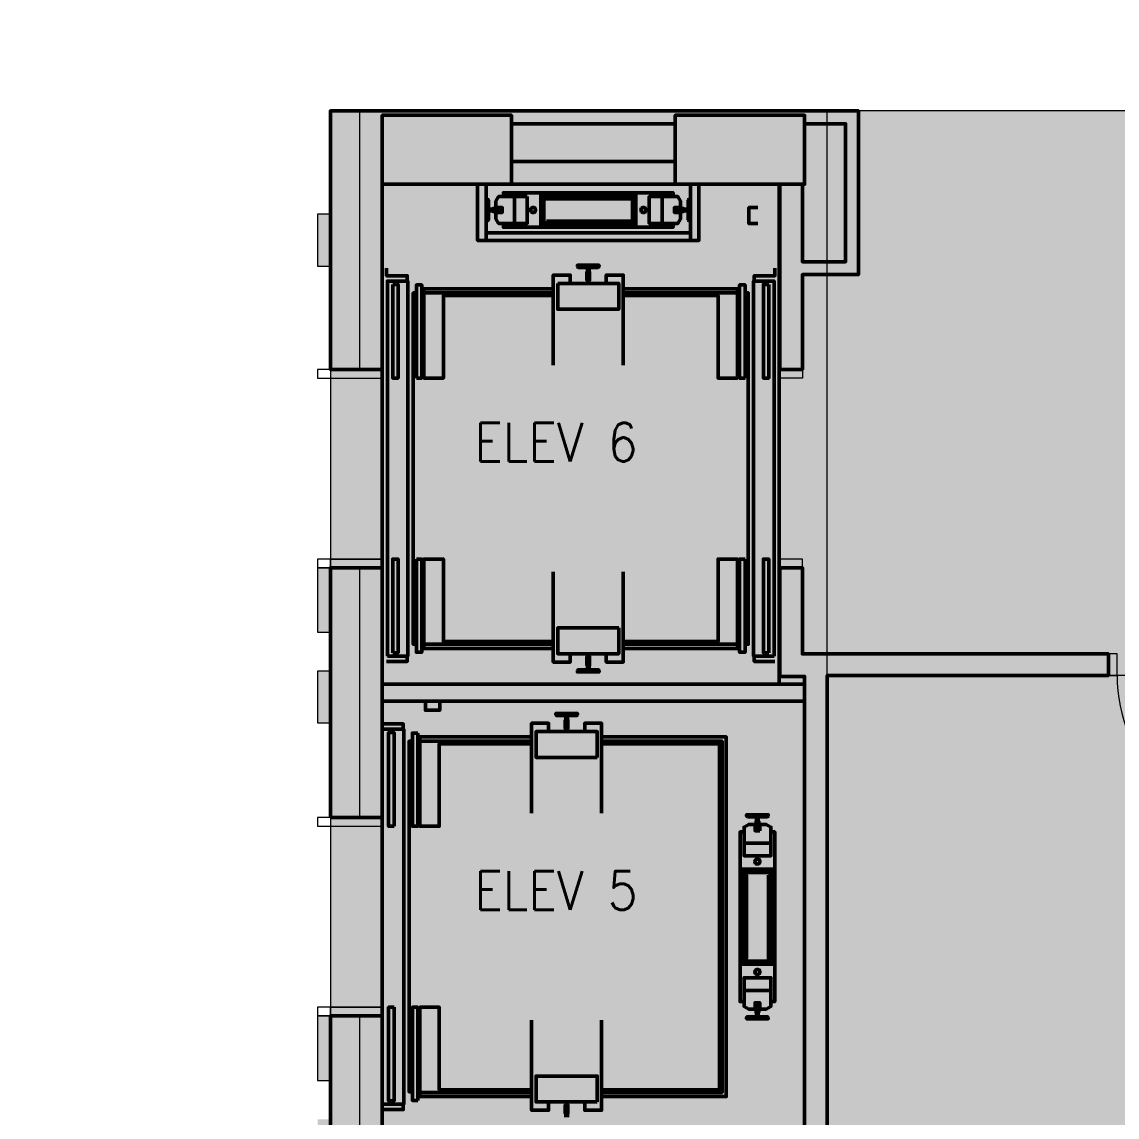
# Model space of a CAD drawing. Header units: inches. Extents: x 842 to 2283, y -57 to 1824.
# Drawn here: x 1096.3 to 1350.4, y 718.5 to 972.6 of the extents above; entities that cross this region are included whole.
import ezdxf

# ---------------------------------------------------------------- set-up
doc = ezdxf.new("R2010")
doc.units = ezdxf.units.IN
doc.header["$MEASUREMENT"] = 0
for name, color, linetype, lineweight in [('A-DETL-GENF', 92, 'Continuous', 9), ('A-DETL-THIN', 151, 'Continuous', 9), ('Orbis - Background_dwg', 8, 'Continuous', 9), ('Orbis_AR$0$TI_Grid_E957150$0$S-11-COLS-CONC', 50, 'Continuous', 50), ('Orbis_BB$0$A-Door-Exst', 7, 'Continuous', 9), ('Orbis_BB$0$A-Wall-Exst', 7, 'Continuous', 9), ('Orbis_BB$0$TI_ARCH-02_E957150$0$A-Anno-Note96', 10, 'Continuous', 20), ('Orbis_BB$0$TI_ARCH-02_E957150$0$A-Door', 250, 'Continuous', 13), ('Orbis_BB$0$TI_Grid_E957150$0$S-02-COLS-CONC', 50, 'Continuous', 50), ('Orbis_BB$0$TI_Grid_E957150$0$S-04-COLS-CONC', 50, 'Continuous', 50), ('Orbis_BB$0$TI_Grid_E957150$0$S-05-COLS-CONC', 50, 'Continuous', 50), ('Orbis_BB$0$TI_Grid_E957150$0$S-06-COLS-CONC', 50, 'Continuous', 50), ('Orbis_BB$0$TI_Grid_E957150$0$S-07-COLS-CONC', 50, 'Continuous', 50), ('Orbis_BB$0$TI_Grid_E957150$0$S-08-COLS-CONC', 50, 'Continuous', 50), ('Orbis_BB$0$TI_Grid_E957150$0$S-09-COLS-CONC', 50, 'Continuous', 50), ('Orbis_BB$0$TI_Grid_E957150$0$S-11-COLS-CONC', 50, 'Continuous', 50), ('Orbis_BB$0$TI_Grid_E957150$0$S-12-COLS-CONC', 50, 'Continuous', 50), ('Orbis_BB$0$TI_Grid_E957150$0$S-13-COLS-CONC', 50, 'Continuous', 50), ('Orbis_BB$0$TI_Grid_E957150$0$S-13-COLS-CONC-PATT', 10, 'Continuous', 20), ('Orbis_BB$0$TI_Grid_E957150$0$S-14-COLS-CONC', 50, 'Continuous', 50), ('Orbis_BB$0$TI_Grid_E957150$0$S-P1-COLS-CONC', 50, 'Continuous', 50), ('Orbis_BB$0$TI_Grid_E957150$0$S-P4-COLS-CONC', 50, 'Continuous', 50)]:
    doc.layers.add(name, color=color, linetype=linetype, lineweight=lineweight)
doc.layers.add('Orbis_BB$0$TI_ARCH-02_E957150$0$A-Door-NPLT', color=250, linetype='Continuous', lineweight=13, plot=False)
doc.styles.add('romans', font='romans__.ttf', dxfattribs={"width": 0.9, "height": 9})

# ---------------------------------------------------------------- blocks, each defined once
blk = doc.blocks.new('Orbis - Background_dwg__U12-7347693-Level XX  CONSTRUCTION')
at = {"layer": 'Orbis_BB$0$TI_Grid_E957150$0$S-13-COLS-CONC-PATT', "lineweight": 50}
blk.add_hatch(color=50, dxfattribs=at).paths.add_polyline_path([(11986.16, 1740.91), (11986.16, 1756.91), (11956.16, 1756.91), (11956.16, 1740.91), (11985.66, 1740.91)], flags=0)
at = {"layer": 'Orbis_BB$0$TI_Grid_E957150$0$S-13-COLS-CONC', "flags": 128}
blk.add_lwpolyline([(11986.16, 1756.91), (11956.16, 1756.91), (11956.16, 1740.91), (11986.16, 1740.91)], close=True, dxfattribs=at)
blk = doc.blocks.new('Orbis - Background_dwg__U17-7347698-Level XX  CONSTRUCTION')
at = {"layer": 'Orbis_BB$0$TI_Grid_E957150$0$S-13-COLS-CONC-PATT', "lineweight": 50}
blk.add_hatch(color=50, dxfattribs=at).paths.add_polyline_path([(11899.19, 1740.91), (11918.16, 1740.92), (11918.16, 1756.91), (11888.16, 1756.91), (11888.16, 1740.91), (11888.82, 1740.91)], flags=0)
at = {"layer": 'Orbis_BB$0$TI_Grid_E957150$0$S-13-COLS-CONC', "flags": 128}
blk.add_lwpolyline([(11918.16, 1740.91), (11888.16, 1740.91), (11888.16, 1756.91), (11918.16, 1756.91)], close=True, dxfattribs=at)
blk = doc.blocks.new('Orbis - Background_dwg__U39-7347720-Level XX  CONSTRUCTION')
at = {"layer": 'Orbis_BB$0$TI_Grid_E957150$0$S-12-COLS-CONC', "flags": 128}
blk.add_lwpolyline([(11918.16, 1740.91), (11888.16, 1740.91), (11888.16, 1756.91), (11918.16, 1756.91)], close=True, dxfattribs=at)
blk = doc.blocks.new('Orbis - Background_dwg__U40-7347721-Level XX  CONSTRUCTION')
at = {"layer": 'Orbis_BB$0$TI_Grid_E957150$0$S-12-COLS-CONC', "flags": 128}
blk.add_lwpolyline([(11986.16, 1740.91), (11956.16, 1740.91), (11956.16, 1756.91), (11986.16, 1756.91)], close=True, dxfattribs=at)
blk = doc.blocks.new('Orbis - Background_dwg_Orbis_BB-7347761-Level XX  CONSTRUCTION')
at = {"layer": 'Orbis_BB$0$A-Wall-Exst'}
h = blk.add_hatch(color=256, dxfattribs=at)
h.paths.add_polyline_path([(12382.66, 1399.92), (12382.66, 1516.42), (12382.6, 1516.42), (12382.6, 1399.92)], flags=0)
h.paths.add_polyline_path([(11882.91, 1399.92), (11882.91, 1402.92), (11888.16, 1402.92), (11888.16, 1443.92), (11873.16, 1443.92), (11873.16, 1428.92), (11876.16, 1428.92), (11876.16, 1399.92)], flags=0)
h.paths.add_polyline_path([(12204.66, 1404.92), (12205.91, 1404.92), (12205.91, 1512.91), (12097.41, 1512.91), (12097.41, 1404.92), (12200.66, 1404.92)], flags=0)
h.paths.add_polyline_path([(12377.72, 1404.92), (12377.72, 1703.29), (12382.6, 1703.29), (12382.6, 1691.42), (12382.66, 1691.42), (12382.66, 1757.92), (12261.66, 1757.92), (12261.66, 1752.92), (12377.66, 1752.92), (12377.66, 1404.92)], flags=0)
h.paths.add_polyline_path([(11991.41, 1404.92), (11991.41, 1626.92), (12056.66, 1626.92), (12056.66, 1631.92), (11985.66, 1631.92), (11985.66, 1651.92), (11980.41, 1651.92), (11980.41, 1626.67), (11986.16, 1626.67), (11986.16, 1404.92)], flags=0)
h.paths.add_polyline_path([(12102.66, 1405.17), (12102.66, 1507.66), (12200.66, 1507.66), (12200.66, 1405.17), (12196.59, 1405.17)], flags=0)
h.paths.add_polyline_path([(11956.16, 1411.66), (11956.16, 1416.91), (11918.16, 1416.91), (11918.16, 1411.66)], flags=0)
h.paths.add_polyline_path([(11888.16, 1489.92), (11888.16, 1547.92), (11873.16, 1547.92), (11873.16, 1532.92), (11876.16, 1532.92), (11876.16, 1523.92), (11873.16, 1523.92), (11873.16, 1511.92), (11876.16, 1511.92), (11876.16, 1489.92), (11882.91, 1489.92)], flags=0)
h.paths.add_polyline_path([(12382.6, 1519.42), (12382.66, 1519.42), (12382.66, 1640.42), (12382.6, 1640.42), (12382.6, 1523.92)], flags=0)
h.paths.add_polyline_path([(12188.1, 1536.67), (12200.66, 1536.67), (12200.66, 1542.91), (12204.66, 1542.91), (12204.66, 1722.91), (12200.66, 1722.91), (12200.66, 1752.92), (12221.66, 1752.92), (12221.66, 1757.92), (12196.66, 1757.92), (12196.66, 1751.92), (12198.66, 1751.92), (12198.66, 1541.92), (12104.66, 1541.92), (12104.66, 1751.92), (12156.66, 1751.92), (12156.66, 1757.92), (12085.66, 1757.92), (12085.66, 1719.93), (12098.66, 1719.93), (12098.66, 1631.92), (12096.66, 1631.92), (12096.66, 1626.92), (12098.66, 1626.92), (12098.66, 1542.91), (12102.66, 1542.91), (12102.66, 1536.67), (12175.83, 1536.67)], flags=0)
h.paths.add_polyline_path([(11879.25, 1593.92), (11888.16, 1593.92), (11888.16, 1651.92), (11873.16, 1651.92), (11873.16, 1636.92), (11876.16, 1636.92), (11876.16, 1627.92), (11873.16, 1627.92), (11873.16, 1615.92), (11876.16, 1615.92), (11876.16, 1593.92)], flags=0)
h.paths.add_polyline_path([(12382.66, 1643.42), (12382.66, 1684.42), (12382.6, 1684.42), (12382.6, 1643.42)], flags=0)
h.paths.add_polyline_path([(11877.29, 1697.92), (11888.16, 1697.92), (11888.16, 1756.91), (11918.16, 1756.91), (11918.16, 1754.92), (11956.16, 1754.92), (11956.16, 1756.91), (11986.16, 1756.91), (11986.16, 1754.92), (11995.66, 1754.92), (11995.66, 1722.93), (11985.66, 1722.93), (11985.66, 1740.91), (11980.41, 1740.91), (11980.41, 1697.92), (11985.66, 1697.92), (11985.66, 1719.93), (11998.66, 1719.93), (11998.66, 1757.92), (11876.16, 1757.92), (11876.16, 1733.92), (11873.16, 1733.92), (11873.16, 1721.92), (11876.16, 1721.92), (11876.16, 1697.92)], flags=0)
h.paths.add_polyline_path([(12098.66, 1722.91), (12088.66, 1722.93), (12088.66, 1754.92), (12102.66, 1754.92), (12102.64, 1722.91), (12102.42, 1722.91)], flags=0)
h.paths.add_polyline_path([(11918.16, 1740.92), (11956.16, 1740.92), (11956.16, 1746.17), (11918.16, 1746.17)], flags=0)
at = {"layer": 'Orbis_AR$0$TI_Grid_E957150$0$S-11-COLS-CONC'}
for p, q in [((11912.29, 1740.91), (11912.29, 1727.85)), ((11959.66, 1740.91), (11959.66, 1727.85)), ((11924.95, 1738.46), (11946.99, 1738.46)), ((11925.8, 1738.26), (11925.8, 1738.46)), ((11926.11, 1738.26), (11926.11, 1738.46)), ((11945.83, 1738.26), (11945.83, 1738.46)), ((11946.15, 1738.26), (11946.15, 1738.46)), ((11912.79, 1735.29), (11912.79, 1737.23)), ((11926.27, 1738.07), (11945.64, 1738.07)), ((11959.16, 1735.29), (11959.16, 1737.23)), ((11912.79, 1732.61), (11912.79, 1734.54)), ((11959.16, 1732.61), (11959.16, 1734.54)), ((11924.95, 1731.38), (11946.99, 1731.38)), ((11925.8, 1731.38), (11925.8, 1731.57)), ((11926.11, 1731.38), (11926.11, 1731.57)), ((11926.27, 1731.77), (11945.64, 1731.77)), ((11945.83, 1731.38), (11945.83, 1731.57)), ((11946.15, 1731.38), (11946.15, 1731.57)), ((11959.66, 1729.66), (11912.29, 1729.66)), ((11933.47, 1721.92), (11933.47, 1722.06)), ((11935.6, 1721.6), (11933.66, 1721.6)), ((11938.29, 1721.6), (11936.35, 1721.6)), ((11935.66, 1718.64), (11935.66, 1720.35)), ((11936.29, 1720.35), (11936.29, 1718.64)), ((11927.85, 1715.66), (11897.86, 1715.66)), ((11971.09, 1715.66), (11944.1, 1715.66)), ((11897.86, 1634.17), (11927.85, 1634.17)), ((11944.1, 1634.17), (11971.09, 1634.17)), ((11935.6, 1628.24), (11933.66, 1628.24)), ((11938.29, 1628.24), (11936.35, 1628.24)), ((11986.16, 1620.92), (11888.16, 1620.92)), ((11928.46, 1618.06), (11928.46, 1617.92)), ((11928.65, 1617.6), (11930.58, 1617.6)), ((11931.33, 1617.6), (11933.27, 1617.6)), ((11933.46, 1617.92), (11933.46, 1618.06)), ((11896.41, 1611.66), (11922.83, 1611.66)), ((11972.91, 1594.1), (11974.85, 1594.1)), ((11975.6, 1594.1), (11977.53, 1594.1)), ((11971.68, 1559.9), (11971.68, 1581.94)), ((11971.68, 1581.09), (11971.88, 1581.09)), ((11971.68, 1580.78), (11971.88, 1580.78)), ((11978.57, 1581.09), (11978.76, 1581.09)), ((11978.57, 1580.78), (11978.76, 1580.78)), ((11978.76, 1559.9), (11978.76, 1581.94)), ((11972.07, 1561.21), (11972.07, 1580.58)), ((11978.37, 1561.21), (11978.37, 1580.58)), ((11971.68, 1561.06), (11971.88, 1561.06)), ((11971.68, 1560.74), (11971.88, 1560.74)), ((11978.57, 1561.06), (11978.76, 1561.06)), ((11978.57, 1560.74), (11978.76, 1560.74)), ((11972.91, 1547.73), (11974.85, 1547.73)), ((11975.6, 1547.73), (11977.53, 1547.73)), ((11922.83, 1530.17), (11896.41, 1530.17))]:
    blk.add_line(p, q, dxfattribs=at)
at = {"layer": 'Orbis_AR$0$TI_Grid_E957150$0$S-11-COLS-CONC', "flags": 128}
for points in [[(11980.29, 1624.92), (11980.29, 1740.91), (11888.16, 1740.91), (11888.16, 1416.91), (11986.16, 1416.91), (11986.16, 1624.92), (11888.16, 1624.92)], [(11961.66, 1740.91), (11961.66, 1727.85), (11910.29, 1727.85), (11910.29, 1740.91)], [(11924.95, 1738.93), (11916.29, 1738.93), (11916.29, 1738.03)], [(11924.95, 1730.9), (11924.95, 1738.93), (11946.99, 1738.93), (11946.99, 1730.9)], [(11955.65, 1738.03), (11955.65, 1738.93), (11946.99, 1738.93)], [(11912.6, 1737.42), (11912.29, 1737.42), (11912.29, 1732.42), (11912.6, 1732.42)], [(11918.67, 1738.03), (11915.16, 1738.03), (11914.53, 1736.94), (11914.53, 1735.47), (11916.03, 1735.47), (11916.03, 1734.37), (11914.53, 1734.37), (11914.53, 1732.9), (11915.16, 1731.81), (11918.67, 1731.81), (11921.82, 1731.81), (11921.82, 1738.03)], [(11918.67, 1731.81), (11918.86, 1732.01), (11918.86, 1737.83), (11918.67, 1738.03), (11921.82, 1738.03)], [(11953.28, 1738.03), (11956.78, 1738.03), (11957.41, 1736.94), (11957.41, 1735.47), (11955.96, 1735.47), (11955.96, 1734.37), (11957.41, 1734.37), (11957.41, 1732.9), (11956.78, 1731.81), (11953.28, 1731.81), (11950.13, 1731.81), (11950.13, 1738.03), (11953.28, 1738.03), (11953.08, 1737.83), (11953.08, 1732.01), (11953.28, 1731.81)], [(11959.35, 1737.42), (11959.66, 1737.42), (11959.66, 1732.42), (11959.35, 1732.42)], [(11912.98, 1734.73), (11913.82, 1734.73), (11913.82, 1734.61), (11915.79, 1734.61), (11915.79, 1735.23), (11915.79, 1734.61)], [(11915.79, 1735.23), (11913.82, 1735.23), (11913.82, 1735.11), (11912.98, 1735.11)], [(11956.16, 1735.23), (11956.16, 1734.61), (11956.16, 1735.23), (11958.13, 1735.23), (11958.13, 1735.11), (11958.97, 1735.11)], [(11958.97, 1734.73), (11958.13, 1734.73), (11958.13, 1734.61), (11956.16, 1734.61)], [(11975.34, 1735.49), (11973.23, 1735.49), (11973.23, 1731.76), (11975.34, 1731.76)], [(11916.29, 1731.81), (11916.29, 1730.9), (11955.65, 1730.9), (11955.65, 1731.81)], [(11893.98, 1718.42), (11893.98, 1719.67), (11889.17, 1719.67), (11889.17, 1721.42)], [(11933.47, 1721.78), (11933.47, 1722.1), (11938.47, 1722.1), (11938.47, 1721.78)], [(11936.16, 1721.41), (11936.16, 1720.57), (11936.29, 1720.57), (11936.29, 1718.6), (11935.66, 1718.6), (11935.66, 1720.57), (11935.79, 1720.57), (11935.79, 1721.41)], [(11974.47, 1718.42), (11974.47, 1719.67), (11979.28, 1719.67), (11979.28, 1721.42)], [(11927.85, 1698.92), (11927.85, 1719.82), (11931.79, 1719.82), (11931.79, 1717.88)], [(11944.1, 1698.92), (11944.1, 1719.82), (11940.16, 1719.82), (11940.16, 1717.88)], [(11896.11, 1634.17), (11895.36, 1634.17), (11895.36, 1715.66), (11896.11, 1715.66)], [(11927.85, 1716.66), (11897.86, 1716.66), (11897.86, 1695.92), (11902.36, 1695.92), (11902.36, 1715.07), (11927.85, 1715.07)], [(11944.1, 1716.66), (11970.59, 1716.66), (11970.59, 1695.92), (11966.09, 1695.92), (11966.09, 1715.07), (11944.11, 1715.07)], [(11972.34, 1634.17), (11973.09, 1634.17), (11973.09, 1715.66), (11972.34, 1715.66)], [(11927.85, 1634.76), (11902.36, 1634.76), (11902.36, 1653.92), (11897.86, 1653.92), (11897.86, 1633.17), (11927.85, 1633.17)], [(11944.11, 1634.76), (11966.09, 1634.76), (11966.09, 1653.92), (11970.59, 1653.92), (11970.59, 1633.17), (11944.1, 1633.17)], [(11931.79, 1631.96), (11931.79, 1630.01), (11927.85, 1630.01), (11927.85, 1650.92)], [(11944.1, 1650.92), (11944.1, 1630.01), (11940.16, 1630.01), (11940.16, 1631.96)], [(11893.98, 1631.42), (11893.98, 1630.17), (11889.17, 1630.17)], [(11936.16, 1628.42), (11936.16, 1629.27), (11936.29, 1629.27), (11936.29, 1631.24), (11935.66, 1631.24), (11935.66, 1629.27), (11935.79, 1629.27), (11935.79, 1628.42)], [(11974.47, 1631.42), (11974.47, 1630.17), (11979.28, 1630.17)], [(11933.47, 1628.05), (11933.47, 1627.74), (11938.47, 1627.74), (11938.47, 1628.05)], [(11901.52, 1620.89), (11901.52, 1618.85), (11898.18, 1618.85), (11898.18, 1620.89)], [(11933.46, 1617.78), (11933.46, 1618.1), (11928.46, 1618.1), (11928.46, 1617.78)], [(11930.77, 1617.41), (11930.77, 1616.57), (11930.65, 1616.57), (11930.65, 1614.6), (11931.27, 1614.6), (11931.27, 1616.57), (11931.15, 1616.57), (11931.15, 1617.41)], [(11888.22, 1615.67), (11893.04, 1615.67), (11893.04, 1614.42)], [(11888.41, 1614.42), (11893.16, 1614.42), (11893.16, 1527.42), (11888.41, 1527.42)], [(11926.77, 1613.88), (11926.77, 1615.82), (11922.83, 1615.82), (11922.83, 1594.92)], [(11935.15, 1613.88), (11935.15, 1615.82), (11939.08, 1615.82), (11939.08, 1594.92)], [(11895.16, 1530.29), (11894.41, 1530.29), (11894.41, 1611.66), (11895.16, 1611.66)], [(11922.83, 1612.66), (11896.91, 1612.66), (11896.91, 1591.92), (11901.41, 1591.92), (11901.41, 1611.07), (11922.83, 1611.07)], [(11939.08, 1612.66), (11968, 1612.66), (11968, 1529.17), (11939.08, 1529.17)], [(11939.08, 1611.66), (11967, 1611.66), (11967, 1530.17), (11939.08, 1530.17)], [(11939.08, 1611.07), (11966.41, 1611.07), (11966.41, 1530.76), (11939.08, 1530.76)], [(11977.72, 1594.29), (11977.72, 1594.6), (11972.72, 1594.6), (11972.72, 1594.29)], [(11975.03, 1593.91), (11975.03, 1593.07), (11974.91, 1593.07), (11974.91, 1591.1), (11975.53, 1591.1), (11974.91, 1591.1)], [(11975.53, 1591.1), (11975.53, 1593.07), (11975.41, 1593.07), (11975.41, 1593.91)], [(11972.11, 1551.24), (11971.21, 1551.24), (11971.21, 1590.6), (11972.11, 1590.6)], [(11978.33, 1590.6), (11979.24, 1590.6), (11979.24, 1581.94)], [(11972.11, 1588.22), (11972.31, 1588.03), (11978.13, 1588.03), (11978.33, 1588.22)], [(11979.24, 1559.9), (11979.24, 1581.94), (11971.21, 1581.94)], [(11977.78, 1580.58), (11978.57, 1580.58), (11978.57, 1581.17), (11971.88, 1581.17), (11971.88, 1580.58), (11972.66, 1580.58), (11972.66, 1561.21), (11971.88, 1561.21)], [(11971.88, 1561.21), (11971.88, 1560.62), (11978.57, 1560.62), (11978.57, 1561.21), (11977.78, 1561.21), (11977.78, 1580.58)], [(11971.21, 1559.9), (11979.24, 1559.9), (11979.24, 1551.24), (11978.33, 1551.24)], [(11978.33, 1553.61), (11978.13, 1553.81), (11972.31, 1553.81), (11972.11, 1553.61), (11972.11, 1556.76), (11978.33, 1556.76), (11978.33, 1553.61), (11978.33, 1550.11), (11977.24, 1549.48), (11975.77, 1549.48), (11975.77, 1550.97), (11974.67, 1550.97), (11974.67, 1549.48), (11973.2, 1549.48), (11972.11, 1550.11), (11972.11, 1553.61)], [(11975.53, 1550.73), (11974.91, 1550.73), (11975.53, 1550.73), (11975.53, 1548.76), (11975.41, 1548.76), (11975.41, 1547.92)], [(11975.03, 1547.92), (11975.03, 1548.76), (11974.91, 1548.76), (11974.91, 1550.73)], [(11922.83, 1530.76), (11901.41, 1530.76), (11901.41, 1549.92), (11896.91, 1549.92), (11896.91, 1529.17), (11922.83, 1529.17)], [(11926.77, 1527.96), (11926.77, 1526.01), (11922.83, 1526.01), (11922.83, 1546.92)], [(11935.15, 1527.96), (11935.15, 1526.01), (11939.08, 1526.01), (11939.08, 1546.92)], [(11977.72, 1547.54), (11977.72, 1547.23), (11972.72, 1547.23), (11972.72, 1547.54)], [(11888.22, 1526.17), (11893.04, 1526.17), (11893.04, 1527.42)], [(11930.77, 1524.42), (11930.77, 1525.27), (11930.65, 1525.27), (11930.65, 1527.24), (11931.27, 1527.24), (11931.27, 1525.27), (11931.15, 1525.27), (11931.15, 1524.42)]]:
    blk.add_lwpolyline(points, dxfattribs=at)
for points in [[(11926.27, 1732.36), (11945.64, 1732.36), (11945.64, 1731.57), (11946.23, 1731.57), (11946.23, 1738.26), (11945.64, 1738.26), (11945.64, 1737.48), (11926.27, 1737.48), (11926.27, 1738.26), (11925.68, 1738.26), (11925.68, 1731.57), (11926.27, 1731.57)], [(11889.36, 1631.42), (11889.36, 1718.42), (11894.11, 1718.42), (11894.11, 1631.42)], [(11979.09, 1631.42), (11979.09, 1718.42), (11974.34, 1718.42), (11974.34, 1631.42)], [(11890.61, 1717.67), (11890.61, 1695.92), (11891.86, 1695.92), (11891.86, 1717.67)], [(11896.11, 1695.92), (11896.11, 1717.54), (11897.36, 1717.54), (11897.36, 1695.92)], [(11928.89, 1717.88), (11928.89, 1711.88), (11943.06, 1711.88), (11943.06, 1717.88)], [(11972.34, 1695.92), (11972.34, 1717.54), (11971.09, 1717.54), (11971.09, 1695.92)], [(11977.84, 1717.67), (11977.84, 1695.92), (11976.59, 1695.92), (11976.59, 1717.67)], [(11890.61, 1632.17), (11890.61, 1653.92), (11891.86, 1653.92), (11891.86, 1632.17)], [(11896.11, 1653.92), (11896.11, 1632.29), (11897.36, 1632.29), (11897.36, 1653.92)], [(11972.34, 1653.92), (11972.34, 1632.29), (11971.09, 1632.29), (11971.09, 1653.92)], [(11977.84, 1632.17), (11977.84, 1653.92), (11976.59, 1653.92), (11976.59, 1632.17)], [(11943.06, 1637.96), (11928.89, 1637.96), (11928.89, 1631.96), (11943.06, 1631.96)], [(11938.04, 1607.88), (11923.87, 1607.88), (11923.87, 1613.88), (11938.04, 1613.88)], [(11890.91, 1591.92), (11890.91, 1613.67), (11889.66, 1613.67), (11889.66, 1591.92)], [(11896.41, 1613.54), (11896.41, 1591.92), (11895.16, 1591.92), (11895.16, 1613.54)], [(11975.77, 1590.86), (11974.67, 1590.86), (11974.67, 1592.36), (11973.2, 1592.36), (11972.11, 1591.73), (11972.11, 1588.22), (11972.11, 1585.07), (11978.33, 1585.07), (11978.33, 1588.22), (11978.33, 1591.73), (11977.24, 1592.36), (11975.77, 1592.36)], [(11890.91, 1549.92), (11890.91, 1528.17), (11889.66, 1528.17), (11889.66, 1549.92)], [(11896.41, 1528.29), (11896.41, 1549.92), (11895.16, 1549.92), (11895.16, 1528.29)], [(11938.04, 1527.96), (11923.87, 1527.96), (11923.87, 1533.96), (11938.04, 1533.96)]]:
    blk.add_lwpolyline(points, close=True, dxfattribs=at)
at = {"layer": 'Orbis_AR$0$TI_Grid_E957150$0$S-11-COLS-CONC'}
for centre in [(11923.18, 1734.92), (11948.77, 1734.92), (11975.22, 1583.71), (11975.22, 1558.12)]:
    blk.add_circle(centre, 0.59, dxfattribs=at)
for centre, start, end in [((11912.6, 1737.23), 0, 90), ((11959.35, 1737.23), 90, 180), ((11912.98, 1735.29), 180, 270), ((11912.98, 1734.54), 90, 180), ((11958.97, 1735.29), 270, 0), ((11958.97, 1734.54), 0, 90), ((11912.6, 1732.61), 270, 0), ((11959.35, 1732.61), 180, 270), ((11933.66, 1721.78), 180, 270), ((11935.6, 1721.41), 0, 90), ((11936.35, 1721.41), 90, 180), ((11938.29, 1721.78), 270, 0), ((11933.66, 1628.05), 90, 180), ((11935.6, 1628.42), 270, 0), ((11936.35, 1628.42), 180, 270), ((11938.29, 1628.05), 0, 90), ((11928.65, 1617.78), 180, 270), ((11930.58, 1617.41), 0, 90), ((11931.33, 1617.41), 90, 180), ((11933.27, 1617.78), 270, 0), ((11972.91, 1594.29), 180, 270), ((11974.85, 1593.91), 0, 90), ((11975.6, 1593.91), 90, 180), ((11977.53, 1594.29), 270, 0), ((11972.91, 1547.54), 90, 180), ((11974.85, 1547.92), 270, 0), ((11975.6, 1547.92), 180, 270), ((11977.53, 1547.54), 0, 90)]:
    blk.add_arc(centre, 0.187, start, end, dxfattribs=at)
at = {"layer": 'Orbis_BB$0$A-Door-Exst', "color": 250, "lineweight": 13, "flags": 128}
blk.add_lwpolyline([(12058.66, 1631.92), (12056.66, 1631.92), (12056.66, 1626.92), (12058.66, 1626.92)], close=True, dxfattribs=at)
at = {"layer": 'Orbis_BB$0$A-Door-Exst', "color": 250, "lineweight": 13}
blk.add_arc((12094.66, 1626.92), 36, 180, 225, dxfattribs=at)
at = {"layer": 'Orbis_BB$0$A-Wall-Exst', "color": 250, "lineweight": 13}
for p, q in [((11882.91, 1757.92), (11882.91, 1697.92)), ((11882.91, 1651.92), (11882.91, 1593.92)), ((11882.91, 1547.92), (11882.91, 1489.92))]:
    blk.add_line(p, q, dxfattribs=at)
at = {"layer": 'Orbis_BB$0$A-Wall-Exst', "color": 50, "lineweight": 50, "flags": 128}
for points in [[(11980.41, 1719.93), (11980.41, 1697.92), (11985.66, 1697.92), (11985.66, 1719.93), (11998.66, 1719.93), (11998.66, 1757.92), (11876.16, 1757.92), (11876.16, 1697.92), (11888.16, 1697.92), (11888.16, 1754.92), (11888.16, 1756.91), (11918.16, 1756.91), (11918.16, 1754.92), (11956.16, 1754.92), (11956.16, 1756.91), (11986.16, 1756.91), (11986.16, 1754.92), (11995.66, 1754.92), (11995.66, 1722.93), (11985.66, 1722.93), (11985.66, 1740.91), (11980.41, 1740.91)], [(11956.16, 1740.92), (11956.16, 1746.17), (11918.16, 1746.17), (11918.16, 1740.92)], [(11876.16, 1593.92), (11888.16, 1593.92), (11888.16, 1651.92), (11876.16, 1651.92)], [(11888.16, 1547.92), (11876.16, 1547.92), (11876.16, 1489.92), (11888.16, 1489.92)]]:
    blk.add_lwpolyline(points, close=True, dxfattribs=at)
at = {"layer": 'Orbis_BB$0$A-Wall-Exst', "flags": 128}
for points in [[(11876.16, 1733.92), (11873.16, 1733.92), (11873.16, 1721.92), (11876.16, 1721.92)], [(11876.16, 1651.92), (11873.16, 1651.92), (11873.16, 1636.92), (11876.16, 1636.92)], [(11876.16, 1627.92), (11873.16, 1627.92), (11873.16, 1615.92), (11876.16, 1615.92)], [(11876.16, 1547.92), (11873.16, 1547.92), (11873.16, 1532.92), (11876.16, 1532.92)]]:
    blk.add_lwpolyline(points, dxfattribs=at)
at = {"layer": 'Orbis_BB$0$A-Wall-Exst', "color": 50, "lineweight": 50, "flags": 128}
blk.add_lwpolyline([(11991.41, 1404.92), (11991.41, 1626.92), (12056.66, 1626.92), (12056.66, 1631.92), (11986.16, 1631.92), (11985.66, 1631.92), (11985.66, 1651.92), (11980.41, 1651.92), (11980.41, 1626.67), (11986.16, 1626.67), (11986.16, 1404.92)], dxfattribs=at)
at = {"layer": 'Orbis_BB$0$TI_ARCH-02_E957150$0$A-Door', "flags": 128}
for points in [[(11888.16, 1697.92), (11873.16, 1697.92), (11873.16, 1695.92), (11888.16, 1695.92)], [(11980.41, 1695.92), (11980.41, 1697.92), (11985.66, 1697.92), (11985.66, 1695.92)], [(11888.16, 1653.92), (11873.16, 1653.92), (11873.16, 1651.92), (11888.16, 1651.92)], [(11980.41, 1653.92), (11980.41, 1651.92), (11985.66, 1651.92), (11985.66, 1653.92)], [(11888.16, 1593.92), (11873.16, 1593.92), (11873.16, 1591.92), (11888.16, 1591.92)], [(11888.16, 1549.92), (11873.16, 1549.92), (11873.16, 1547.92), (11888.16, 1547.92)]]:
    blk.add_lwpolyline(points, close=True, dxfattribs=at)
at = {"layer": 'Orbis_BB$0$TI_ARCH-02_E957150$0$A-Door-NPLT', "flags": 128}
for points in [[(11888.16, 1695.92), (11888.16, 1697.92), (11876.16, 1697.92), (11876.16, 1695.92), (11888.16, 1695.92), (11888.16, 1697.92), (11876.16, 1697.92), (11876.16, 1695.92)], [(11888.16, 1653.92), (11888.16, 1651.92), (11876.16, 1651.92), (11876.16, 1653.92), (11888.16, 1653.92), (11888.16, 1651.92), (11876.16, 1651.92), (11876.16, 1653.92)], [(11888.16, 1591.92), (11888.16, 1593.92), (11876.16, 1593.92), (11876.16, 1591.92)], [(11888.16, 1549.92), (11888.16, 1547.92), (11876.16, 1547.92), (11876.16, 1549.92)]]:
    blk.add_lwpolyline(points, close=True, dxfattribs=at)
at = {"layer": 'Orbis_BB$0$TI_Grid_E957150$0$S-02-COLS-CONC', "flags": 128}
for points in [[(11918.16, 1756.91), (11888.16, 1756.91), (11888.16, 1740.91), (11918.16, 1740.91)], [(11986.16, 1756.91), (11956.16, 1756.91), (11956.16, 1740.91), (11986.16, 1740.91)]]:
    blk.add_lwpolyline(points, close=True, dxfattribs=at)
at = {"layer": 'Orbis_BB$0$TI_Grid_E957150$0$S-04-COLS-CONC', "flags": 128}
for points in [[(11918.16, 1756.91), (11888.16, 1756.91), (11888.16, 1740.91), (11918.16, 1740.91)], [(11986.16, 1756.91), (11956.16, 1756.91), (11956.16, 1740.91), (11986.16, 1740.91)]]:
    blk.add_lwpolyline(points, close=True, dxfattribs=at)
at = {"layer": 'Orbis_BB$0$TI_Grid_E957150$0$S-05-COLS-CONC', "flags": 128}
for points in [[(11918.16, 1756.91), (11888.16, 1756.91), (11888.16, 1740.91), (11918.16, 1740.91)], [(11986.16, 1756.91), (11956.16, 1756.91), (11956.16, 1740.91), (11986.16, 1740.91)]]:
    blk.add_lwpolyline(points, close=True, dxfattribs=at)
at = {"layer": 'Orbis_BB$0$TI_Grid_E957150$0$S-06-COLS-CONC', "flags": 128}
for points in [[(11918.16, 1740.91), (11888.16, 1740.91), (11888.16, 1756.91), (11918.16, 1756.91)], [(11986.16, 1740.91), (11956.16, 1740.91), (11956.16, 1756.91), (11986.16, 1756.91)]]:
    blk.add_lwpolyline(points, close=True, dxfattribs=at)
at = {"layer": 'Orbis_BB$0$TI_Grid_E957150$0$S-07-COLS-CONC', "flags": 128}
for points in [[(11918.16, 1756.91), (11888.16, 1756.91), (11888.16, 1740.91), (11918.16, 1740.91)], [(11986.16, 1756.91), (11956.16, 1756.91), (11956.16, 1740.91), (11986.16, 1740.91)]]:
    blk.add_lwpolyline(points, close=True, dxfattribs=at)
at = {"layer": 'Orbis_BB$0$TI_Grid_E957150$0$S-08-COLS-CONC', "flags": 128}
for points in [[(11918.16, 1740.91), (11888.16, 1740.91), (11888.16, 1756.91), (11918.16, 1756.91)], [(11986.16, 1740.91), (11956.16, 1740.91), (11956.16, 1756.91), (11986.16, 1756.91)]]:
    blk.add_lwpolyline(points, close=True, dxfattribs=at)
at = {"layer": 'Orbis_BB$0$TI_Grid_E957150$0$S-09-COLS-CONC', "flags": 128}
for points in [[(11918.16, 1756.91), (11888.16, 1756.91), (11888.16, 1740.91), (11918.16, 1740.91)], [(11986.16, 1756.91), (11956.16, 1756.91), (11956.16, 1740.91), (11986.16, 1740.91)]]:
    blk.add_lwpolyline(points, close=True, dxfattribs=at)
at = {"layer": 'Orbis_BB$0$TI_Grid_E957150$0$S-11-COLS-CONC', "flags": 128}
for points in [[(11918.16, 1740.91), (11888.16, 1740.91), (11888.16, 1756.91), (11918.16, 1756.91)], [(11986.16, 1740.91), (11956.16, 1740.91), (11956.16, 1756.91), (11986.16, 1756.91)]]:
    blk.add_lwpolyline(points, close=True, dxfattribs=at)
at = {"layer": 'Orbis_BB$0$TI_Grid_E957150$0$S-14-COLS-CONC', "flags": 128}
blk.add_lwpolyline([(11918.16, 1756.91), (11888.16, 1756.91), (11888.16, 1740.91), (11918.16, 1740.91)], close=True, dxfattribs=at)
at = {"layer": 'Orbis_BB$0$TI_Grid_E957150$0$S-P1-COLS-CONC', "flags": 128}
for points in [[(11918.16, 1756.91), (11888.16, 1756.91), (11888.16, 1740.91), (11918.16, 1740.91)], [(11986.16, 1756.91), (11956.16, 1756.91), (11956.16, 1740.91), (11986.16, 1740.91)]]:
    blk.add_lwpolyline(points, close=True, dxfattribs=at)
at = {"layer": 'Orbis_BB$0$TI_Grid_E957150$0$S-P4-COLS-CONC', "flags": 128}
for points in [[(11918.16, 1756.91), (11888.16, 1756.91), (11888.16, 1740.91), (11918.16, 1740.91)], [(11986.16, 1756.91), (11956.16, 1756.91), (11956.16, 1740.91), (11986.16, 1740.91)]]:
    blk.add_lwpolyline(points, close=True, dxfattribs=at)
for name in ['Orbis - Background_dwg__U17-7347698-Level XX  CONSTRUCTION', 'Orbis - Background_dwg__U39-7347720-Level XX  CONSTRUCTION', 'Orbis - Background_dwg__U12-7347693-Level XX  CONSTRUCTION', 'Orbis - Background_dwg__U40-7347721-Level XX  CONSTRUCTION']:
    blk.add_blockref(name, (0, 0))
at = {"layer": 'Orbis_BB$0$TI_ARCH-02_E957150$0$A-Anno-Note96', "color": 7, "char_height": 9, "width": 52.2178, "attachment_point": 1, "line_spacing_factor": 0.983083, "style": 'romans'}
for s, insert in [('ELEV 6', (11909.59, 1685.53)), ('ELEV 5', (11909.59, 1581.53))]:
    blk.add_mtext(s, dxfattribs=dict(at, insert=insert))
blk = doc.blocks.new('Orbis - Background_dwg-7329766-Level XX  CONSTRUCTION')
blk.add_blockref('Orbis - Background_dwg_Orbis_BB-7347761-Level XX  CONSTRUCTION', (-10708.29, -805.94))

msp = doc.modelspace()

# ---------------------------------------------------------------- hatches: boundary and pattern name
at = {"layer": 'A-DETL-GENF'}
h = msp.add_hatch(color=9, dxfattribs=at)
h.paths.add_polyline_path([(1688, -9.77), (2180.09, -9.77), (2180.09, 282.04), (2178.37, 282.04), (2178.37, 269.98), (2160.37, 269.98), (2160.37, 281.98), (2145.5, 281.98), (2145.5, 222.1), (2148.37, 222.1), (2148.37, 48.98), (1645.98, 48.98), (1645.98, 56.98), (1645.87, 56.98), (1645.87, 67.98), (1645.98, 67.98), (1645.98, 68.19), (1645.71, 68.23), (1643.24, 68.89), (1642.84, 69.08), (1642.63, 69.12), (1642.36, 69.3), (1640.87, 69.99), (1639.47, 70.98), (1636.37, 70.98), (1636.37, 74.07), (1635.38, 75.48), (1634.68, 76.98), (1634.51, 77.24), (1634.47, 77.43), (1634.27, 77.85), (1633.6, 80.38), (1633.38, 83.07), (1633.6, 85.59), (1634.27, 88.11), (1635.38, 90.48), (1636.37, 91.9), (1636.37, 94.98), (1639.44, 94.98), (1640.87, 95.97), (1643.24, 97.08), (1645.98, 97.86), (1645.98, 97.98), (1645.87, 97.98), (1645.87, 207.29), (1645.98, 207.29), (1645.98, 208.97), (1636.37, 208.97), (1636.37, 239.19), (1645.87, 239.19), (1645.87, 593.98), (1179.62, 593.98), (1179.62, 528.98), (842.21, 528.98), (842.21, -9.77), (1603.42, -9.77)], flags=0)
h.paths.add_polyline_path([(1439.37, 58.98), (1435.75, 59.1), (1357.37, 59.1), (1357.37, 54.98), (1402.37, 54.98), (1402.37, 58.98), (1435.75, 58.98)], flags=0)
h.paths.add_polyline_path([(1350.37, 47.98), (1350.37, 122.98), (1361, 122.98), (1361, 62.73), (1439.37, 62.73), (1439.37, 51.98), (1409.37, 51.98), (1409.37, 47.98), (1357.37, 47.98)], flags=0)
h.paths.add_polyline_path([(928.37, 67.98), (928.24, 68), (925.84, 68.21), (923.32, 68.89), (922.97, 69.05), (922.63, 69.12), (922.17, 69.42), (920.95, 69.99), (919.55, 70.98), (916.37, 70.98), (916.37, 74.18), (915.46, 75.48), (914.94, 76.59), (914.49, 77.34), (914.35, 77.85), (913.68, 80.38), (913.45, 82.58), (913.39, 83.07), (913.51, 83.68), (913.68, 85.59), (914.51, 88.72), (914.92, 89.32), (915.46, 90.48), (916.37, 91.79), (916.37, 94.98), (919.52, 94.98), (920.95, 95.97), (922.25, 96.58), (922.63, 96.83), (922.91, 96.89), (923.32, 97.08), (925.84, 97.76), (928.54, 97.98), (931.05, 97.76), (933.58, 97.08), (935.95, 95.97), (937.37, 94.98), (940.37, 94.98), (940.37, 92.01), (941.44, 90.48), (942.54, 88.11), (943.22, 85.59), (943.45, 82.98), (943.22, 80.38), (942.54, 77.85), (941.44, 75.48), (940.37, 73.96), (940.37, 70.98), (937.35, 70.98), (935.95, 69.99), (933.58, 68.89), (931.05, 68.21), (928.41, 67.98)], flags=0)
h.paths.add_polyline_path([(1288.37, 67.98), (1288.3, 67.99), (1285.77, 68.21), (1283.24, 68.89), (1282.84, 69.08), (1282.63, 69.12), (1282.36, 69.3), (1280.87, 69.99), (1279.47, 70.98), (1276.37, 70.98), (1276.37, 74.07), (1275.38, 75.48), (1274.68, 76.98), (1274.51, 77.24), (1274.47, 77.43), (1274.27, 77.85), (1273.6, 80.38), (1273.38, 83.07), (1273.6, 85.59), (1274.27, 88.11), (1275.38, 90.48), (1276.37, 91.9), (1276.37, 94.98), (1279.44, 94.98), (1280.87, 95.97), (1283.24, 97.08), (1285.77, 97.76), (1288.46, 97.98), (1290.97, 97.76), (1293.5, 97.08), (1295.87, 95.97), (1297.3, 94.98), (1300.37, 94.98), (1300.37, 91.9), (1301.36, 90.48), (1302.47, 88.11), (1303.14, 85.59), (1303.37, 82.97), (1303.14, 80.38), (1302.47, 77.85), (1302.27, 77.43), (1302.23, 77.24), (1302.06, 76.98), (1301.36, 75.48), (1300.37, 74.07), (1300.37, 70.98), (1297.27, 70.98), (1295.87, 69.99), (1294.38, 69.3), (1294.11, 69.12), (1293.9, 69.08), (1293.5, 68.89), (1290.97, 68.21), (1288.41, 67.98)], flags=0)
h.paths.add_polyline_path([(940.37, 208.97), (916.37, 208.97), (916.37, 209.19), (916.15, 209.19), (916.15, 239.19), (940.15, 239.19), (940.15, 238.97), (940.37, 238.97), (940.37, 214.97)], flags=0)
h.paths.add_polyline_path([(1288.06, 208.97), (1276.37, 208.97), (1276.37, 239.19), (1300.37, 239.19), (1300.37, 208.97)], flags=0)
h.paths.add_polyline_path([(842.21, 593.97), (935.62, 593.98), (935.62, 598.98), (937.62, 598.98), (937.62, 740.22), (867.12, 740.22), (867.12, 647.48), (844.25, 647.48), (844.25, 623.98), (893.25, 623.98), (893.25, 598.98), (895.62, 598.98), (895.62, 593.98), (888.25, 593.98), (888.25, 612.48), (844.25, 612.48), (844.25, 593.98), (842.21, 593.98)], flags=0)
h.paths.add_polyline_path([(1247.87, 596.98), (1247.87, 605.72), (1209.87, 605.72), (1209.87, 596.98)], flags=0)
h.paths.add_polyline_path([(972.87, 596.98), (1010.87, 596.98), (1010.87, 605.72), (972.87, 605.72)], flags=0)
h.paths.add_polyline_path([(1283.12, 598.98), (1389.12, 598.98), (1389.12, 706.97), (1380.37, 706.97), (1380.37, 736.97), (1390.37, 736.97), (1390.37, 820.98), (1388.37, 820.98), (1388.37, 825.98), (1390.37, 825.98), (1390.37, 913.99), (1377.37, 913.99), (1377.37, 951.98), (1290.37, 951.98), (1290.37, 913.99), (1277.37, 913.99), (1277.37, 891.98), (1272.12, 891.98), (1272.12, 934.97), (1179.87, 934.97), (1179.87, 891.98), (1167.87, 891.98), (1167.87, 845.98), (1179.87, 845.98), (1179.87, 787.98), (1167.87, 787.98), (1167.87, 741.98), (1179.87, 741.98), (1179.87, 683.98), (1167.87, 683.98), (1167.87, 637.98), (1179.87, 637.98), (1179.87, 610.97), (1277.87, 610.97), (1277.87, 820.73), (1272.12, 820.73), (1272.12, 845.98), (1277.37, 845.98), (1277.37, 825.98), (1348.37, 825.98), (1348.37, 820.98), (1283.12, 820.98), (1283.12, 605.05)], flags=0)
h.paths.add_polyline_path([(1497.62, 598.98), (1636.37, 598.98), (1636.37, 626.3), (1660.37, 626.3), (1660.37, 598.98), (1669.37, 598.98), (1669.37, 946.98), (1553.37, 946.98), (1553.37, 951.98), (1513.37, 951.98), (1513.37, 946.98), (1506.37, 946.97), (1506.37, 916.97), (1496.37, 916.97), (1496.37, 736.97), (1506.37, 736.97), (1506.37, 706.97), (1497.62, 706.97), (1497.62, 599.23)], flags=0)
h.paths.add_polyline_path([(1488.37, 599.23), (1492.37, 599.23), (1492.37, 701.72), (1394.37, 701.72), (1394.37, 599.23), (1488.3, 599.23)], flags=0)
h.paths.add_polyline_path([(1010.87, 610.97), (1040.87, 610.97), (1040.87, 637.98), (1052.87, 637.98), (1052.87, 683.98), (1040.87, 683.98), (1040.87, 741.98), (1052.87, 741.98), (1052.87, 787.98), (1040.87, 787.98), (1040.87, 845.98), (1052.87, 845.98), (1052.87, 891.98), (1040.87, 891.98), (1040.87, 918.98), (942.87, 918.98), (942.87, 610.97), (972.87, 610.97)], flags=0)
h.paths.add_polyline_path([(844.25, 616.48), (888.25, 616.48), (888.25, 619.98), (844.25, 619.98)], flags=0)
h.paths.add_polyline_path([(842.21, 652.48), (862.12, 652.48), (862.12, 745.22), (891.62, 745.22), (891.62, 840.22), (857.37, 840.22), (857.37, 845.22), (919.37, 845.22), (919.37, 947.22), (842.21, 947.22), (842.21, 671.78)], flags=0)
h.paths.add_polyline_path([(1488.37, 706.97), (1492.37, 706.97), (1492.37, 730.73), (1394.37, 730.73), (1394.37, 706.97), (1459.04, 706.97)], flags=0)
h.paths.add_polyline_path([(1451.16, 735.98), (1490.37, 735.98), (1490.37, 945.98), (1488.37, 945.98), (1488.37, 951.98), (1448.37, 951.98), (1448.37, 945.98), (1396.37, 945.98), (1396.37, 735.98), (1434.26, 735.98)], flags=0)
h.paths.add_polyline_path([(896.62, 745.22), (898.37, 745.22), (898.37, 840.22), (896.62, 840.22), (896.62, 745.47)], flags=0)
h.paths.add_polyline_path([(903.62, 745.47), (937.62, 745.47), (937.62, 839.97), (903.62, 839.97), (903.62, 823.79)], flags=0)
h.paths.add_polyline_path([(934.14, 845.22), (937.62, 845.22), (937.62, 924.23), (1040.87, 924.23), (1040.87, 934.97), (1010.87, 934.97), (1010.87, 949.22), (972.87, 949.22), (972.87, 934.97), (942.87, 934.97), (942.87, 949.22), (923.37, 949.22), (923.37, 845.22)], flags=0)
h.paths.add_polyline_path([(1645.98, 916.97), (1636.37, 916.97), (1636.37, 946.97), (1660.37, 946.97), (1660.37, 916.97)], flags=0)
h.paths.add_polyline_path([(1277.37, 916.99), (1287.37, 916.99), (1287.37, 948.98), (1277.87, 948.98), (1277.87, 934.97), (1277.37, 934.97), (1277.37, 926.99)], flags=0)
h.paths.add_polyline_path([(1247.87, 940.23), (1247.87, 948.98), (1209.87, 948.98), (1209.87, 940.23)], flags=0)
h.paths.add_polyline_path([(1380.37, 946.99), (1394.37, 946.99), (1394.37, 948.98), (1380.37, 948.98)], flags=0)
h.paths.add_polyline_path([(1057.88, 1041.22), (1150.88, 1041.22), (1150.88, 1213.6), (932.37, 1213.6), (932.37, 1120.66), (933.12, 1120.66), (933.12, 1119.16), (931.62, 1119.16), (931.62, 1118.66), (929.12, 1118.66), (929.12, 1119.16), (927.62, 1119.16), (927.62, 1120.66), (928.37, 1120.66), (928.37, 1292.47), (913.87, 1292.47), (913.87, 1327.47), (928.54, 1327.47), (928.54, 1417.98), (928.37, 1417.98), (928.37, 1432.97), (912.37, 1432.97), (912.37, 1472.97), (928.37, 1472.97), (928.37, 1478.48), (940.37, 1478.48), (940.37, 1429.98), (1152.37, 1429.98), (1152.37, 1477.98), (1145.37, 1477.98), (1145.37, 1712.98), (940.37, 1712.98), (940.37, 1700.97), (916.37, 1700.97), (916.37, 1712.98), (842.21, 1712.98), (842.21, 1041.22), (928.37, 1041.22), (928.37, 1045.29), (927.62, 1045.29), (927.62, 1046.79), (929.12, 1046.79), (929.12, 1047.29), (931.62, 1047.29), (931.62, 1046.79), (933.12, 1046.79), (933.12, 1045.29), (932.37, 1045.29), (932.37, 1041.22), (1011.37, 1041.22)], flags=0)
h.paths.add_polyline_path([(958.58, 1217.35), (1150.88, 1217.35), (1150.88, 1398.47), (1148.75, 1398.47), (1148.75, 1418.36), (944.25, 1418.36), (944.25, 1327.47), (944.45, 1327.47), (944.45, 1292.47), (944.25, 1292.47), (944.25, 1217.35), (944.45, 1217.35)], flags=0)
h.paths.add_polyline_path([(940.5, 1217.35), (940.5, 1292.47), (932.37, 1292.47), (932.37, 1217.35), (940.45, 1217.35)], flags=0)
h.paths.add_polyline_path([(940.45, 1319.16), (940.45, 1324.47), (940.37, 1324.47), (940.37, 1319.16)], flags=0)
h.paths.add_polyline_path([(932.37, 1327.47), (940.5, 1327.47), (940.5, 1417.98), (932.29, 1417.98), (932.29, 1327.47)], flags=0)
h.paths.add_polyline_path([(1151.06, 1410.1), (1153.88, 1410.1), (1153.88, 1418.36), (1150.88, 1418.36), (1150.88, 1410.1)], flags=0)
h.paths.add_polyline_path([(2003.37, 1410.47), (2059.94, 1410.47), (2028.24, 1641.93), (2004.53, 1724.6), (2003.37, 1724.6), (2003.37, 1700.97), (1955.37, 1700.97), (1955.37, 1712.97), (1840.37, 1712.97), (1840.37, 1700.97), (1816.37, 1700.97), (1816.37, 1712.98), (1672.37, 1712.98), (1672.37, 1700.97), (1624.37, 1700.97), (1624.37, 1712.98), (1480.37, 1712.98), (1480.37, 1700.97), (1456.37, 1700.97), (1456.37, 1712.98), (1312.37, 1712.98), (1312.37, 1700.97), (1264.37, 1700.97), (1264.37, 1712.98), (1176.37, 1712.98), (1176.37, 1700.97), (1160.37, 1700.97), (1160.37, 1461.1), (1176.54, 1461.1), (1176.54, 1437.1), (1176.37, 1437.1), (1176.37, 1436.97), (1160.37, 1436.97), (1160.37, 1410.47), (1979.37, 1410.47)], flags=0)
h.paths.add_polyline_path([(1456.37, 1436.97), (1456.37, 1460.97), (1456.48, 1460.97), (1456.48, 1461.1), (1480.48, 1461.1), (1480.48, 1437.1), (1480.37, 1437.1), (1480.37, 1436.97), (1456.48, 1436.97)], flags=0)
h.paths.add_polyline_path([(1152.37, 1484.98), (1152.37, 1712.98), (1150.37, 1712.98), (1150.37, 1484.98), (1150.88, 1484.98)], flags=0)
h.paths.add_polyline_path([(1998.26, 1541.91), (1974.26, 1541.91), (1974.26, 1565.91), (1974.37, 1565.91), (1974.37, 1565.97), (1998.37, 1565.97), (1998.37, 1541.97), (1998.26, 1541.97)], flags=0)
h.paths.add_polyline_path([(1660.37, 1541.91), (1636.37, 1541.91), (1636.37, 1565.97), (1660.37, 1565.97), (1660.37, 1541.97)], flags=0)
h.paths.add_polyline_path([(1300.37, 1541.91), (1276.37, 1541.91), (1276.37, 1565.97), (1300.37, 1565.97), (1300.37, 1541.97)], flags=0)

# ---------------------------------------------------------------- linework, layer by layer
at = {"layer": 'A-DETL-THIN'}
for p, q in [((1669.43, 951.98), (1167.87, 951.98)), ((1167.87, 951.98), (1167.87, 596.98)), ((1283.12, 951.98), (1167.87, 951.98)), ((1167.87, 951.98), (1167.87, 598.98)), ((1283.12, 598.98), (1283.12, 951.98)), ((1389.12, 820.98), (1283.12, 820.98)), ((1283.12, 820.98), (1283.12, 596.48))]:
    msp.add_line(p, q, dxfattribs=at)

# ---------------------------------------------------------------- block references
at = {"layer": 'Orbis - Background_dwg', "color": 7}
msp.add_blockref('Orbis - Background_dwg-7329766-Level XX  CONSTRUCTION', (0, 0), dxfattribs=at)

doc.saveas('drawing.dxf')
